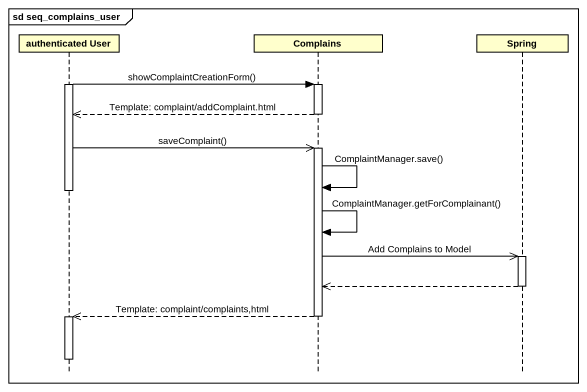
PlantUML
@startuml
mainframe sd seq_complains_user
hide footbox
participant "authenticated User" as authenticated_User
participant Complains
participant Spring

activate authenticated_User
authenticated_User -> Complains : showComplaintCreationForm()
activate Complains
Complains -->> authenticated_User : Template: complaint/addComplaint.html
deactivate Complains
authenticated_User ->> Complains : saveComplaint()
activate Complains
Complains -> Complains : ComplaintManager.save()
deactivate authenticated_User
Complains -> Complains : ComplaintManager.getForComplainant()
Complains ->> Spring : Add Complains to Model
activate Spring
Spring -->> Complains
deactivate Spring
Complains -->> authenticated_User : Template: complaint/complaints,html
deactivate Complains
activate authenticated_User
deactivate authenticated_User
@enduml
